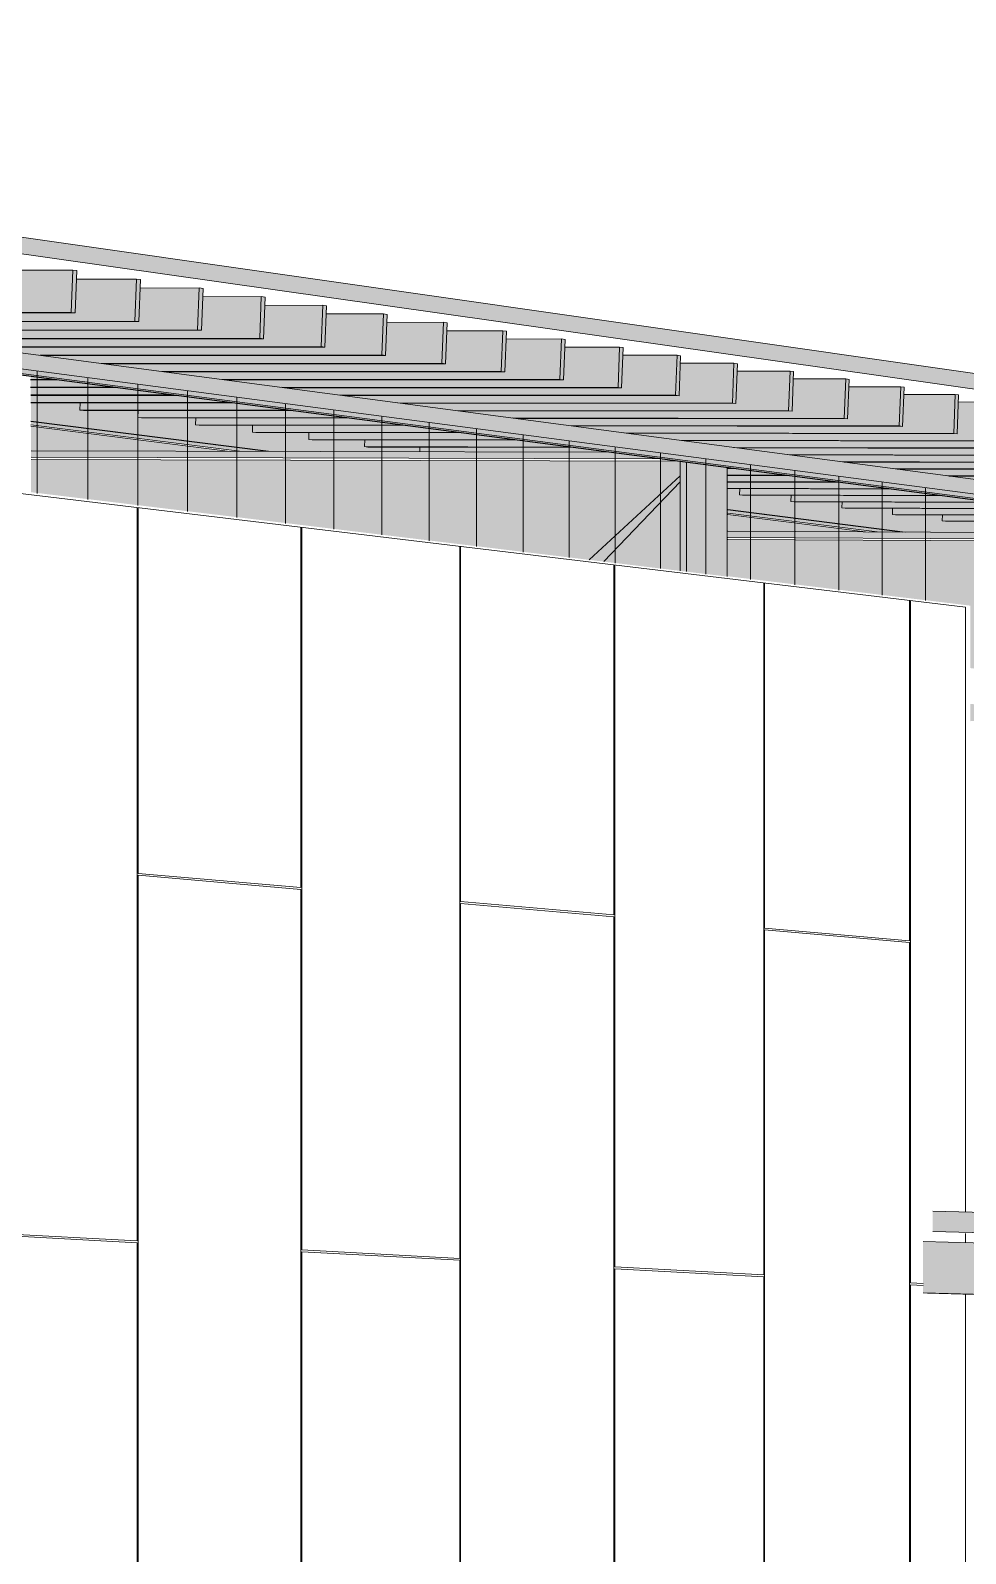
# Model space of a CAD drawing. Header units: inches. Extents: x 31213 to 31218, y -65 to 66.
# Drawn here: x 31213.957 to 31214.0127, y 66.0172 to 66.108 of the extents above; entities that cross this region are included whole.
import ezdxf

# ---------------------------------------------------------------- set-up
doc = ezdxf.new("R2010")
doc.units = ezdxf.units.IN
doc.header["$MEASUREMENT"] = 0
for name, color, linetype, lineweight in [('A-GLAZ-CURT', 52, 'Continuous', 9), ('A-GLAZ-CWMG', 51, 'Continuous', 9), ('A-ROOF', 132, 'Continuous', 13), ('A-WALL-PATT', 111, 'Continuous', 13), ('L-SITE-WALL', 31, 'Continuous', 13), ('S-BEAM', 12, 'Continuous', 9), ('S-COLS', 52, 'Continuous', 9)]:
    doc.layers.add(name, color=color, linetype=linetype, lineweight=lineweight)

# ---------------------------------------------------------------- blocks, each defined once
blk = doc.blocks.new('FP_1-Looking North East')
at = {"layer": 'A-WALL-PATT', "lineweight": 9}
for p, q in [((31213.963364, 66.05765), (31213.963364, 66.079553)), ((31213.963415, 66.057759), (31213.963415, 66.079547)), ((31213.973113, 66.056912), (31213.973113, 66.07838)), ((31213.973162, 66.056796), (31213.973162, 66.078374)), ((31213.982578, 66.055975), (31213.982578, 66.077242)), ((31213.982626, 66.056081), (31213.982626, 66.077236)), ((31213.991772, 66.055283), (31213.991772, 66.076136)), ((31213.991819, 66.05517), (31213.991819, 66.07613)), ((31214.000706, 66.054395), (31214.000706, 66.075061)), ((31214.000752, 66.054498), (31214.000752, 66.075056)), ((31214.009392, 66.053744), (31214.009392, 66.074016)), ((31214.009436, 66.053634), (31214.009436, 66.074011)), ((31213.963364, 66.035861), (31213.963364, 66.05765)), ((31213.963415, 66.057759), (31213.973113, 66.056912)), ((31213.963415, 66.057646), (31213.973113, 66.0568)), ((31213.963415, 66.013958), (31213.963415, 66.057646)), ((31213.973113, 66.013753), (31213.973113, 66.0568)), ((31213.973162, 66.03533), (31213.973162, 66.056796)), ((31213.982626, 66.056081), (31213.991772, 66.055283)), ((31213.982578, 66.034819), (31213.982578, 66.055975)), ((31213.991772, 66.055174), (31213.982626, 66.055971)), ((31213.982626, 66.013552), (31213.982626, 66.055971)), ((31213.991772, 66.013359), (31213.991772, 66.055174)), ((31213.991819, 66.034318), (31213.991819, 66.05517)), ((31214.000706, 66.033836), (31214.000706, 66.054395)), ((31214.000752, 66.054498), (31214.009392, 66.053744)), ((31214.000752, 66.054391), (31214.009392, 66.053638)), ((31214.000752, 66.01317), (31214.000752, 66.054391)), ((31214.009392, 66.012987), (31214.009392, 66.053638)), ((31214.009436, 66.033363), (31214.009436, 66.053634)), ((31213.963364, 66.035861), (31213.953373, 66.036403)), ((31213.953373, 66.036288), (31213.963364, 66.035748)), ((31213.963364, 65.992056), (31213.963364, 66.035748)), ((31213.982578, 66.034819), (31213.973162, 66.03533)), ((31213.973162, 66.035218), (31213.982578, 66.034709)), ((31213.973162, 65.992174), (31213.973162, 66.035218)), ((31213.982578, 65.992287), (31213.982578, 66.034709)), ((31214.000706, 66.033836), (31213.991819, 66.034318)), ((31213.991819, 66.03421), (31214.000706, 66.033729)), ((31213.991819, 65.992398), (31213.991819, 66.03421)), ((31214.000706, 65.992505), (31214.000706, 66.033729)), ((31214.01019, 66.033322), (31214.009436, 66.033363)), ((31214.009436, 66.033257), (31214.01019, 66.033217)), ((31214.009436, 65.992609), (31214.009436, 66.033257))]:
    blk.add_line(p, q, dxfattribs=at)
blk = doc.blocks.new('FP_15-Looking North East')
at = {"layer": 'A-WALL-PATT', "lineweight": 9}
for p, q in [((31213.957407, 66.080392), (31213.957407, 66.087692)), ((31213.960419, 66.080029), (31213.960419, 66.087296)), ((31213.963405, 66.079669), (31213.963405, 66.086904)), ((31213.966363, 66.079322), (31213.966363, 66.086515)), ((31213.969295, 66.07896), (31213.969295, 66.08613)), ((31213.972201, 66.07861), (31213.972201, 66.085748)), ((31213.975082, 66.078263), (31213.975082, 66.085369)), ((31213.977937, 66.077919), (31213.977937, 66.084994)), ((31213.980767, 66.077578), (31213.980767, 66.084622)), ((31213.983573, 66.07724), (31213.983573, 66.084254)), ((31213.986354, 66.076905), (31213.986354, 66.083888)), ((31213.989111, 66.076573), (31213.989111, 66.083526)), ((31213.991844, 66.076243), (31213.991844, 66.083167)), ((31213.994554, 66.075917), (31213.994554, 66.08281)), ((31213.997241, 66.075593), (31213.997241, 66.082457)), ((31213.999905, 66.075272), (31213.999905, 66.082107)), ((31214.002547, 66.074954), (31214.002547, 66.08176)), ((31214.005166, 66.074638), (31214.005166, 66.081416)), ((31214.007764, 66.074326), (31214.007764, 66.081075)), ((31214.010339, 66.074015), (31214.010339, 66.080736))]:
    blk.add_line(p, q, dxfattribs=at)

msp = doc.modelspace()

# ---------------------------------------------------------------- hatches: boundary and pattern name
at = {"layer": 'A-GLAZ-CWMG'}
for points in [[(31214.207842, 66.054561), (31214.207842, 66.054779), (31213.856348, 66.100993), (31213.856327, 66.101921), (31213.856208, 66.101937), (31213.856208, 66.10058), (31214.206778, 66.0547)], [(31214.208285, 66.054725), (31214.208285, 66.055321), (31213.856368, 66.10207), (31213.856368, 66.100969), (31214.206777, 66.054923)], [(31214.207904, 66.054549), (31214.207904, 66.054602), (31213.856208, 66.100671), (31213.856208, 66.100574), (31214.206778, 66.054697)]]:
    msp.add_hatch(color=256, dxfattribs=at).paths.add_polyline_path(points, flags=0)
at = {"layer": 'A-ROOF'}
for points in [[(31214.220358, 66.05728), (31214.220358, 66.057887), (31213.870455, 66.107976), (31213.870455, 66.106843), (31214.206748, 66.059208)], [(31214.02905, 66.035953), (31214.02905, 66.037177), (31214.010765, 66.037644), (31214.010765, 66.036431), (31214.02846, 66.035968)]]:
    msp.add_hatch(color=256, dxfattribs=at).paths.add_polyline_path(points, flags=0)
at = {"layer": 'S-BEAM'}
h = msp.add_hatch(color=256, dxfattribs=at)
h.paths.add_polyline_path([(31214.174514, 66.057834), (31214.174513, 66.057986), (31214.17291, 66.058019), (31214.17291, 66.058193), (31214.171296, 66.058227), (31214.171296, 66.058402), (31214.169671, 66.058435), (31214.169671, 66.058612), (31214.168729, 66.058625), (31214.168729, 66.057913), (31214.174513, 66.057834)], flags=0)
h.paths.add_polyline_path([(31214.154501, 66.06044), (31214.154499, 66.060574), (31214.15275, 66.060608), (31214.15275, 66.0608), (31214.150989, 66.060834), (31214.150989, 66.061028), (31214.149214, 66.061062), (31214.149214, 66.061257), (31214.147426, 66.061292), (31214.147426, 66.061488), (31214.147095, 66.061492), (31214.147095, 66.060591), (31214.147599, 66.060527), (31214.154499, 66.06044)], flags=0)
h.paths.add_polyline_path([(31214.132627, 66.063294), (31214.132622, 66.063403), (31214.130707, 66.063439), (31214.130707, 66.063651), (31214.128777, 66.063687), (31214.128777, 66.063901), (31214.126832, 66.063936), (31214.126832, 66.064152), (31214.124871, 66.064188), (31214.124871, 66.064406), (31214.123305, 66.064423), (31214.123305, 66.063608), (31214.125122, 66.063378), (31214.132622, 66.063294)], flags=0)
h.paths.add_polyline_path([(31214.108618, 66.066431), (31214.108612, 66.06651), (31214.106505, 66.066547), (31214.106504, 66.066783), (31214.10438, 66.066819), (31214.10438, 66.067058), (31214.102238, 66.067094), (31214.102238, 66.067335), (31214.100079, 66.067372), (31214.100079, 66.067615), (31214.097901, 66.067651), (31214.097901, 66.067897), (31214.097021, 66.067883), (31214.097021, 66.066942), (31214.100422, 66.066511), (31214.108612, 66.066431)], flags=0)
h.paths.add_polyline_path([(31214.082146, 66.069896), (31214.082137, 66.069938), (31214.079808, 66.069975), (31214.079808, 66.07024), (31214.077459, 66.070278), (31214.077459, 66.070544), (31214.075089, 66.070589), (31214.075089, 66.070851), (31214.072699, 66.070888), (31214.072699, 66.071161), (31214.070288, 66.0712), (31214.070288, 66.071473), (31214.067856, 66.07152), (31214.067855, 66.071788), (31214.06783, 66.071788), (31214.067855, 66.070642), (31214.073154, 66.06997), (31214.082137, 66.069896)], flags=0)
h.paths.add_polyline_path([(31214.050317, 66.073762), (31214.050212, 66.073775), (31214.050212, 66.074074), (31214.0476, 66.07411), (31214.0476, 66.074413), (31214.044964, 66.074449), (31214.044964, 66.074755), (31214.042304, 66.074791), (31214.042304, 66.075099), (31214.039619, 66.075135), (31214.039619, 66.075447), (31214.03691, 66.075483), (31214.03691, 66.075799), (31214.03522, 66.075808), (31214.03522, 66.074782), (31214.042893, 66.073809), (31214.050212, 66.073762)], flags=0)
h.paths.add_polyline_path([(31214.017218, 66.078059), (31214.017216, 66.078353), (31214.014295, 66.078387), (31214.014295, 66.078732), (31214.011345, 66.078766), (31214.011345, 66.079114), (31214.008367, 66.079148), (31214.008367, 66.079501), (31214.005359, 66.079535), (31214.005359, 66.079891), (31214.002322, 66.079925), (31214.002322, 66.080285), (31213.999255, 66.080318), (31213.999255, 66.080683), (31213.998553, 66.080685), (31213.998553, 66.079433), (31214.00912, 66.078093), (31214.017216, 66.078059)], flags=0)
h.paths.add_polyline_path([(31213.980205, 66.082889), (31213.9802, 66.083156), (31213.976911, 66.083188), (31213.976911, 66.083583), (31213.973588, 66.083614), (31213.973588, 66.084015), (31213.97023, 66.084046), (31213.97023, 66.084451), (31213.966838, 66.084481), (31213.966838, 66.084891), (31213.963411, 66.084921), (31213.963411, 66.085337), (31213.959947, 66.085366), (31213.959947, 66.085787), (31213.957023, 66.08576), (31213.957023, 66.084702), (31213.971184, 66.082905), (31213.9802, 66.082889)], flags=0)
h.paths.add_polyline_path([(31213.928266, 66.08835), (31213.938389, 66.088373), (31213.93838, 66.088589), (31213.934649, 66.088615), (31213.934649, 66.089074), (31213.930877, 66.089099), (31213.930877, 66.089564), (31213.927063, 66.089589), (31213.927063, 66.09006), (31213.923207, 66.090084), (31213.923207, 66.090562), (31213.919309, 66.090584), (31213.919309, 66.091069), (31213.915613, 66.091059), (31213.915367, 66.091091), (31213.915367, 66.091581), (31213.91163, 66.09157), (31213.91138, 66.091602), (31213.91138, 66.0921), (31213.909592, 66.092089), (31213.909592, 66.090718), (31213.928116, 66.088369)], flags=0)
h.paths.add_polyline_path([(31213.879315, 66.094559), (31213.89077, 66.094612), (31213.890757, 66.094784), (31213.88664, 66.094779), (31213.886488, 66.094799), (31213.886488, 66.095339), (31213.882261, 66.095342), (31213.882169, 66.095353), (31213.882169, 66.095902), (31213.877882, 66.095904), (31213.8778, 66.095914), (31213.8778, 66.09647), (31213.873503, 66.096466), (31213.873379, 66.096482), (31213.873379, 66.097046), (31213.869124, 66.097029), (31213.868905, 66.097057), (31213.868905, 66.097629), (31213.864661, 66.097602), (31213.864378, 66.097638), (31213.864378, 66.098219), (31213.860082, 66.09819), (31213.859796, 66.098226), (31213.859796, 66.098816), (31213.856224, 66.098785), (31213.856224, 66.097488), (31213.878417, 66.094673)], flags=0)
h = msp.add_hatch(color=256, dxfattribs=at)
h.paths.add_polyline_path([(31214.147476, 66.060528), (31214.147093, 66.060576), (31214.147093, 66.060533)], flags=0)
h.paths.add_polyline_path([(31214.124995, 66.063379), (31214.123304, 66.063593), (31214.123304, 66.063443), (31214.123692, 66.063394), (31214.124441, 66.063385)], flags=0)
h.paths.add_polyline_path([(31214.100291, 66.066512), (31214.09702, 66.066927), (31214.09702, 66.066768), (31214.09894, 66.066525), (31214.099765, 66.066517)], flags=0)
h.paths.add_polyline_path([(31214.073017, 66.069971), (31214.067829, 66.070629), (31214.067829, 66.070462), (31214.071616, 66.069982)], flags=0)
h.paths.add_polyline_path([(31214.042752, 66.073809), (31214.035219, 66.074765), (31214.035219, 66.074588), (31214.041296, 66.073819), (31214.042312, 66.073812)], flags=0)
h.paths.add_polyline_path([(31214.008973, 66.078093), (31213.998552, 66.079415), (31213.998552, 66.079227), (31214.00746, 66.0781), (31214.008596, 66.078095)], flags=0)
h.paths.add_polyline_path([(31213.971031, 66.082905), (31213.957022, 66.084682), (31213.957022, 66.084481), (31213.969457, 66.082908), (31213.970738, 66.082906)], flags=0)
h.paths.add_polyline_path([(31213.926467, 66.088347), (31213.927939, 66.08837), (31213.909592, 66.090697), (31213.909592, 66.090482), (31213.926063, 66.088398)], flags=0)
h.paths.add_polyline_path([(31213.877441, 66.09455), (31213.879111, 66.094563), (31213.856224, 66.097465), (31213.856224, 66.097234), (31213.873502, 66.095048)], flags=0)
h = msp.add_hatch(color=256, dxfattribs=at)
h.paths.add_polyline_path([(31214.098394, 66.066537), (31214.097047, 66.066707), (31214.097047, 66.06655), (31214.097093, 66.06655)], flags=0)
h.paths.add_polyline_path([(31214.071047, 66.069994), (31214.067855, 66.070397), (31214.067855, 66.07002), (31214.070766, 66.069996)], flags=0)
h.paths.add_polyline_path([(31214.040703, 66.07383), (31214.035243, 66.07452), (31214.035243, 66.073864), (31214.040059, 66.073834)], flags=0)
h.paths.add_polyline_path([(31214.00684, 66.07811), (31213.998574, 66.079155), (31213.998574, 66.078146), (31214.004975, 66.078118)], flags=0)
h.paths.add_polyline_path([(31213.968808, 66.082918), (31213.957041, 66.084406), (31213.957041, 66.082939), (31213.961137, 66.082932)], flags=0)
h.paths.add_polyline_path([(31213.910819, 66.088339), (31213.925622, 66.088377), (31213.909606, 66.090402), (31213.909606, 66.088489), (31213.910562, 66.088371)], flags=0)
h.paths.add_polyline_path([(31213.861145, 66.094486), (31213.876727, 66.094558), (31213.856233, 66.097149), (31213.856233, 66.095094), (31213.859609, 66.094676)], flags=0)
for points in [[(31213.9387, 66.091136), (31213.959434, 66.091179), (31213.959528, 66.093699), (31213.955924, 66.093687), (31213.955849, 66.091673), (31213.935242, 66.091599), (31213.935482, 66.091566)], [(31213.95967, 66.091147), (31213.959765, 66.093666), (31213.959528, 66.093699), (31213.959434, 66.091179)], [(31213.94256, 66.090624), (31213.963219, 66.090661), (31213.963313, 66.093166), (31213.95975, 66.093155), (31213.959675, 66.091149), (31213.939094, 66.091087), (31213.939332, 66.091055)], [(31213.946377, 66.090117), (31213.966961, 66.090148), (31213.967055, 66.092639), (31213.963532, 66.092629), (31213.963457, 66.090631), (31213.942905, 66.090581), (31213.943564, 66.090492)], [(31213.963453, 66.090628), (31213.963547, 66.093133), (31213.963313, 66.093166), (31213.963219, 66.090661)], [(31213.967192, 66.090116), (31213.967286, 66.092606), (31213.967055, 66.092639), (31213.966961, 66.090148)], [(31213.950152, 66.089615), (31213.970661, 66.089641), (31213.970754, 66.092118), (31213.967272, 66.092109), (31213.967197, 66.090118), (31213.946673, 66.09008), (31213.946905, 66.090049)], [(31213.953885, 66.089119), (31213.974319, 66.089139), (31213.974413, 66.091603), (31213.970969, 66.091595), (31213.970894, 66.089611), (31213.950399, 66.089585), (31213.952326, 66.089327)], [(31213.970889, 66.089609), (31213.970983, 66.092086), (31213.970754, 66.092118), (31213.970661, 66.089641)], [(31213.974545, 66.089108), (31213.974639, 66.091571), (31213.974413, 66.091603), (31213.974319, 66.089139)], [(31213.957576, 66.088629), (31213.977937, 66.088643), (31213.97803, 66.091093), (31213.974625, 66.091086), (31213.97455, 66.08911), (31213.954313, 66.089065), (31213.956707, 66.088745)], [(31213.961228, 66.088144), (31213.981515, 66.088153), (31213.981608, 66.090589), (31213.97824, 66.090583), (31213.978165, 66.088615), (31213.957956, 66.088581), (31213.961088, 66.088162)], [(31213.978161, 66.088613), (31213.978254, 66.091062), (31213.97803, 66.091093), (31213.977937, 66.088643)], [(31213.981736, 66.088123), (31213.981829, 66.090558), (31213.981608, 66.090589), (31213.981515, 66.088153)], [(31213.964839, 66.087664), (31213.985054, 66.087668), (31213.985146, 66.090091), (31213.981815, 66.090086), (31213.981741, 66.088125), (31213.96156, 66.088102)], [(31213.985272, 66.087638), (31213.985364, 66.09006), (31213.985146, 66.090091), (31213.985054, 66.087668)], [(31213.968412, 66.087189), (31213.988553, 66.087188), (31213.988645, 66.089598), (31213.985351, 66.089594), (31213.985277, 66.08764), (31213.965125, 66.087628)], [(31213.992015, 66.086714), (31213.992107, 66.08911), (31213.988848, 66.089107), (31213.988774, 66.087161), (31213.968652, 66.08716), (31213.971946, 66.08672), (31213.990798, 66.086714)], [(31213.98877, 66.087159), (31213.988862, 66.089567), (31213.988645, 66.089598), (31213.988553, 66.087188)], [(31213.992229, 66.086685), (31213.992321, 66.08908), (31213.992107, 66.08911), (31213.992015, 66.086714)], [(31213.995439, 66.086245), (31213.99553, 66.088628), (31213.992308, 66.088626), (31213.992234, 66.086687), (31213.972192, 66.08669), (31213.975442, 66.086255), (31213.994227, 66.086245)], [(31213.998827, 66.085781), (31213.998917, 66.088151), (31213.995729, 66.088149), (31213.995656, 66.086218), (31213.975723, 66.086221), (31213.978901, 66.085796), (31213.996126, 66.085783)], [(31213.995651, 66.086216), (31213.995742, 66.088598), (31213.99553, 66.088628), (31213.995439, 66.086245)], [(31213.999036, 66.085752), (31213.999127, 66.088121), (31213.998917, 66.088151), (31213.998827, 66.085781)], [(31213.957006, 66.08719), (31213.958418, 66.08719), (31213.957006, 66.087376)], [(31213.961987, 66.086723), (31213.958645, 66.087163), (31213.95701, 66.087162), (31213.95701, 66.086724), (31213.961101, 66.086723)], [(31214.002178, 66.085321), (31214.002268, 66.087679), (31213.999114, 66.087678), (31213.999041, 66.085754), (31213.979215, 66.085757), (31213.982323, 66.085341), (31213.999131, 66.085324)], [(31214.005493, 66.084867), (31214.005583, 66.087212), (31214.002463, 66.087212), (31214.00239, 66.085295), (31213.98267, 66.085298), (31213.985709, 66.084892), (31214.00248, 66.084871)], [(31214.002385, 66.085293), (31214.002475, 66.08765), (31214.002268, 66.087679), (31214.002178, 66.085321)], [(31214.005698, 66.084839), (31214.005788, 66.087183), (31214.005583, 66.087212), (31214.005493, 66.084867)], [(31213.965518, 66.086261), (31213.962211, 66.086696), (31213.957014, 66.086692), (31213.957014, 66.086265), (31213.961105, 66.086263)], [(31213.969011, 66.085804), (31213.96574, 66.086234), (31213.957018, 66.086223), (31213.957018, 66.085813), (31213.961109, 66.08581)], [(31214.008773, 66.084417), (31214.008863, 66.08675), (31214.005776, 66.086751), (31214.005703, 66.084841), (31213.986088, 66.084843), (31213.98906, 66.084446), (31214.005793, 66.084422)], [(31214.012019, 66.083973), (31214.012109, 66.086293), (31214.009054, 66.086294), (31214.008981, 66.084391), (31213.98947, 66.084394), (31213.992376, 66.084006), (31214.010828, 66.083975)], [(31214.008976, 66.08439), (31214.009066, 66.086721), (31214.008863, 66.08675), (31214.008773, 66.084417)], [(31214.01222, 66.083945), (31214.012309, 66.086265), (31214.012109, 66.086293), (31214.012019, 66.083973)], [(31213.972468, 66.085351), (31213.969231, 66.085777), (31213.959958, 66.085759), (31213.959943, 66.085364), (31213.969868, 66.085354)], [(31213.975889, 66.084904), (31213.972686, 66.085325), (31213.963422, 66.085329), (31213.963406, 66.084919), (31213.969872, 66.084911)], [(31214.015231, 66.083532), (31214.01532, 66.085841), (31214.012298, 66.085843), (31214.012224, 66.083947), (31213.992817, 66.083949), (31213.995657, 66.08357), (31214.014044, 66.083535)], [(31214.018409, 66.083097), (31214.018498, 66.085393), (31214.015507, 66.085396), (31214.015434, 66.083507), (31213.995924, 66.083537), (31213.998904, 66.083139), (31214.017227, 66.083099)], [(31213.979273, 66.084461), (31213.976104, 66.084878), (31213.966849, 66.084874), (31213.966834, 66.084479), (31213.978631, 66.084462)], [(31213.982623, 66.084022), (31213.979487, 66.084435), (31213.97024, 66.084425), (31213.970226, 66.084044), (31213.978635, 66.084029)], [(31214.021554, 66.082666), (31214.021643, 66.08495), (31214.018683, 66.084953), (31214.01861, 66.083072), (31213.999202, 66.083101), (31214.002118, 66.082712), (31214.020376, 66.082669)], [(31214.024667, 66.082239), (31214.024755, 66.084512), (31214.021826, 66.084516), (31214.021753, 66.082641), (31214.002447, 66.08267), (31214.0053, 66.082289), (31214.023493, 66.082242)], [(31213.985938, 66.083589), (31213.982834, 66.083997), (31213.973598, 66.084013), (31213.973583, 66.083612), (31213.983017, 66.083594)], [(31213.989219, 66.083159), (31213.986147, 66.083564), (31213.976921, 66.083581), (31213.976906, 66.083186), (31213.987399, 66.083163)], [(31214.027748, 66.081817), (31214.027836, 66.084078), (31214.024937, 66.084082), (31214.024864, 66.082214), (31214.005659, 66.082243), (31214.008449, 66.081871), (31214.026578, 66.08182)], [(31214.030797, 66.081399), (31214.030885, 66.083648), (31214.028015, 66.083653), (31214.027943, 66.081792), (31214.008837, 66.081821), (31214.011566, 66.081457), (31214.029632, 66.081403)], [(31213.994544, 66.082456), (31213.991491, 66.082857), (31213.957036, 66.082936), (31213.957036, 66.08255), (31213.991771, 66.082463)], [(31213.991164, 66.076331), (31213.995724, 66.081084), (31213.995724, 66.082301), (31213.995679, 66.082307), (31213.957037, 66.082407), (31213.957037, 66.080466), (31213.987395, 66.076788)], [(31213.991501, 66.082861), (31213.989426, 66.083134), (31213.98021, 66.083154), (31213.9802, 66.082887), (31213.987403, 66.082871)], [(31214.033815, 66.080985), (31214.033903, 66.083223), (31214.031062, 66.083229), (31214.03099, 66.081375), (31214.011983, 66.081403), (31214.014651, 66.081047), (31214.031199, 66.080994)], [(31213.998863, 66.081897), (31213.998532, 66.081941), (31213.998532, 66.081898)], [(31214.002013, 66.081485), (31213.999064, 66.081873), (31213.998537, 66.081875), (31213.998537, 66.081496), (31214.00055, 66.08149)], [(31214.005131, 66.081077), (31214.002212, 66.081461), (31213.998541, 66.081472), (31213.998541, 66.081098), (31214.004932, 66.081078)], [(31214.008219, 66.080673), (31214.005328, 66.081054), (31213.998545, 66.081075), (31213.998545, 66.080706), (31214.004937, 66.080684)], [(31214.011275, 66.080273), (31214.008414, 66.08065), (31213.999265, 66.080681), (31213.999251, 66.080317), (31214.004941, 66.080296)], [(31214.014302, 66.079877), (31214.011469, 66.08025), (31214.002331, 66.080283), (31214.002318, 66.079923), (31214.013702, 66.07988)], [(31214.017299, 66.079485), (31214.014493, 66.079854), (31214.005368, 66.079889), (31214.005354, 66.079533), (31214.013706, 66.079499)], [(31214.020266, 66.079097), (31214.017488, 66.079462), (31214.008375, 66.079499), (31214.008362, 66.079147), (31214.018089, 66.079106)], [(31214.023205, 66.078712), (31214.020454, 66.079074), (31214.011354, 66.079112), (31214.01134, 66.078764), (31214.022471, 66.078715)], [(31214.031546, 66.077614), (31214.028617, 66.078), (31213.998564, 66.078142), (31213.998564, 66.077777), (31214.031226, 66.077616)], [(31214.028338, 66.032262), (31214.028458, 66.035349), (31214.01019, 66.035833), (31214.01019, 66.032772), (31214.026536, 66.032313)]]:
    msp.add_hatch(color=256, dxfattribs=at).paths.add_polyline_path(points, flags=0)
h = msp.add_hatch(color=256, dxfattribs=at)
h.paths.add_polyline_path([(31214.013013, 66.066826), (31214.019149, 66.067175), (31214.013013, 66.06786), (31214.013013, 66.066987)], flags=0)
h.paths.add_polyline_path([(31214.025025, 66.068607), (31214.032678, 66.076416), (31214.032678, 66.077466), (31214.032552, 66.077483), (31213.998565, 66.077652), (31213.998565, 66.075459), (31214.013013, 66.073709), (31214.013013, 66.069988), (31214.022471, 66.0689)], flags=0)
at = {"layer": 'S-COLS'}
for points in [[(31213.996085, 66.075734), (31213.996085, 66.082253), (31213.995722, 66.082301), (31213.995722, 66.075778)], [(31213.998516, 66.075442), (31213.998516, 66.081935), (31213.996085, 66.082253), (31213.996085, 66.075734), (31213.996148, 66.075727)], [(31213.995724, 66.075779), (31213.995724, 66.08145), (31213.990292, 66.076437)]]:
    msp.add_hatch(color=256, dxfattribs=at).paths.add_polyline_path(points, flags=0)

# ---------------------------------------------------------------- linework, layer by layer
at = {"layer": 'A-GLAZ-CWMG'}
for p, q in [((31214.208285, 66.055321), (31213.856368, 66.10207)), ((31214.207904, 66.054602), (31213.856208, 66.100671)), ((31214.207904, 66.054549), (31213.856208, 66.100574)), ((31214.207828, 66.054547), (31213.856208, 66.100552)), ((31214.208258, 66.054724), (31213.856327, 66.100967)), ((31214.208285, 66.054725), (31213.856368, 66.100969))]:
    msp.add_line(p, q, dxfattribs=at)
at = {"layer": 'A-ROOF'}
for p, q in [((31213.870455, 66.107976), (31214.220358, 66.057887)), ((31214.220358, 66.05728), (31213.870455, 66.106843)), ((31214.02905, 66.037177), (31214.010765, 66.037644)), ((31214.010765, 66.036431), (31214.02905, 66.035953))]:
    msp.add_line(p, q, dxfattribs=at)
at = {"layer": 'L-SITE-WALL'}
for p, q in [((31214.012724, 66.073616), (31213.844778, 66.093817)), ((31214.012724, 66.037595), (31214.012724, 66.073616)), ((31214.012724, 66.035767), (31214.012724, 66.036315)), ((31214.012724, 65.972276), (31214.012724, 66.032695))]:
    msp.add_line(p, q, dxfattribs=at)
at = {"layer": 'S-BEAM'}
for p, q in [((31213.955924, 66.093687), (31213.959528, 66.093699)), ((31213.959528, 66.093699), (31213.959434, 66.091179)), ((31213.959765, 66.093666), (31213.959528, 66.093699)), ((31213.95967, 66.091147), (31213.959765, 66.093666)), ((31213.95975, 66.093155), (31213.963313, 66.093166)), ((31213.963313, 66.093166), (31213.963219, 66.090661)), ((31213.963547, 66.093133), (31213.963313, 66.093166)), ((31213.963453, 66.090628), (31213.963547, 66.093133)), ((31213.963532, 66.092629), (31213.967055, 66.092639)), ((31213.967055, 66.092639), (31213.966961, 66.090148)), ((31213.967286, 66.092606), (31213.967055, 66.092639)), ((31213.967192, 66.090116), (31213.967286, 66.092606)), ((31213.967272, 66.092109), (31213.970754, 66.092118)), ((31213.970754, 66.092118), (31213.970661, 66.089641)), ((31213.970983, 66.092086), (31213.970754, 66.092118)), ((31213.970889, 66.089609), (31213.970983, 66.092086)), ((31213.970969, 66.091595), (31213.974413, 66.091603)), ((31213.974413, 66.091603), (31213.974319, 66.089139)), ((31213.974639, 66.091571), (31213.974413, 66.091603)), ((31213.974545, 66.089108), (31213.974639, 66.091571)), ((31213.9387, 66.091136), (31213.959434, 66.091179)), ((31213.938941, 66.091104), (31213.95967, 66.091147)), ((31213.94256, 66.090624), (31213.963219, 66.090661)), ((31213.942799, 66.090592), (31213.963453, 66.090628)), ((31213.959434, 66.091179), (31213.95967, 66.091147)), ((31213.963219, 66.090661), (31213.963453, 66.090628)), ((31213.974625, 66.091086), (31213.97803, 66.091093)), ((31213.97803, 66.091093), (31213.977937, 66.088643)), ((31213.978254, 66.091062), (31213.97803, 66.091093)), ((31213.978161, 66.088613), (31213.978254, 66.091062)), ((31213.97824, 66.090583), (31213.981608, 66.090589)), ((31213.981608, 66.090589), (31213.981515, 66.088153)), ((31213.981829, 66.090558), (31213.981608, 66.090589)), ((31213.981736, 66.088123), (31213.981829, 66.090558)), ((31213.946377, 66.090117), (31213.966961, 66.090148)), ((31213.946613, 66.090085), (31213.967192, 66.090116)), ((31213.950152, 66.089615), (31213.970661, 66.089641)), ((31213.966961, 66.090148), (31213.967192, 66.090116)), ((31213.970661, 66.089641), (31213.970889, 66.089609)), ((31213.981815, 66.090086), (31213.985146, 66.090091)), ((31213.985146, 66.090091), (31213.985054, 66.087668)), ((31213.985364, 66.09006), (31213.985146, 66.090091)), ((31213.985272, 66.087638), (31213.985364, 66.09006)), ((31213.950385, 66.089584), (31213.970889, 66.089609)), ((31213.953885, 66.089119), (31213.974319, 66.089139)), ((31213.954115, 66.089089), (31213.974545, 66.089108)), ((31213.974319, 66.089139), (31213.974545, 66.089108)), ((31213.985351, 66.089594), (31213.988645, 66.089598)), ((31213.988645, 66.089598), (31213.988553, 66.087188)), ((31213.988862, 66.089567), (31213.988645, 66.089598)), ((31213.98877, 66.087159), (31213.988862, 66.089567)), ((31213.988848, 66.089107), (31213.992107, 66.08911)), ((31213.992107, 66.08911), (31213.992015, 66.086714)), ((31213.992321, 66.08908), (31213.992107, 66.08911)), ((31213.992229, 66.086685), (31213.992321, 66.08908)), ((31213.957576, 66.088629), (31213.977937, 66.088643)), ((31213.957805, 66.088598), (31213.978161, 66.088613)), ((31213.961228, 66.088144), (31213.981515, 66.088153)), ((31213.961453, 66.088114), (31213.981736, 66.088123)), ((31213.977937, 66.088643), (31213.978161, 66.088613)), ((31213.981515, 66.088153), (31213.981736, 66.088123)), ((31213.992308, 66.088626), (31213.99553, 66.088628)), ((31213.99553, 66.088628), (31213.995439, 66.086245)), ((31213.995742, 66.088598), (31213.99553, 66.088628)), ((31213.995651, 66.086216), (31213.995742, 66.088598)), ((31213.995729, 66.088149), (31213.998917, 66.088151)), ((31213.998917, 66.088151), (31213.998827, 66.085781)), ((31213.999127, 66.088121), (31213.998917, 66.088151)), ((31213.999036, 66.085752), (31213.999127, 66.088121)), ((31213.957006, 66.08719), (31213.958418, 66.08719)), ((31213.957006, 66.087161), (31213.958641, 66.087161)), ((31213.964839, 66.087664), (31213.985054, 66.087668)), ((31213.965063, 66.087634), (31213.985272, 66.087638)), ((31213.968412, 66.087189), (31213.988553, 66.087188)), ((31213.968633, 66.08716), (31213.98877, 66.087159)), ((31213.985054, 66.087668), (31213.985272, 66.087638)), ((31213.988553, 66.087188), (31213.98877, 66.087159)), ((31213.999114, 66.087678), (31214.002268, 66.087679)), ((31214.002268, 66.087679), (31214.002178, 66.085321)), ((31214.002475, 66.08765), (31214.002268, 66.087679)), ((31214.002385, 66.085293), (31214.002475, 66.08765)), ((31214.002463, 66.087212), (31214.005583, 66.087212)), ((31214.005583, 66.087212), (31214.005493, 66.084867)), ((31214.005788, 66.087183), (31214.005583, 66.087212)), ((31214.005698, 66.084839), (31214.005788, 66.087183)), ((31213.95701, 66.086724), (31213.961987, 66.086723)), ((31213.95701, 66.086696), (31213.962207, 66.086694)), ((31213.957014, 66.086265), (31213.965518, 66.086261)), ((31213.957014, 66.086237), (31213.965736, 66.086232)), ((31213.971946, 66.08672), (31213.992015, 66.086714)), ((31213.972164, 66.086691), (31213.992229, 66.086685)), ((31213.975442, 66.086255), (31213.995439, 66.086245)), ((31213.975658, 66.086227), (31213.995651, 66.086216)), ((31213.992015, 66.086714), (31213.992229, 66.086685)), ((31213.995439, 66.086245), (31213.995651, 66.086216)), ((31214.005776, 66.086751), (31214.008863, 66.08675)), ((31214.008863, 66.08675), (31214.008773, 66.084417)), ((31214.009066, 66.086721), (31214.008863, 66.08675)), ((31214.008976, 66.08439), (31214.009066, 66.086721)), ((31214.009054, 66.086294), (31214.012109, 66.086293)), ((31214.012109, 66.086293), (31214.012019, 66.083973)), ((31214.012309, 66.086265), (31214.012109, 66.086293)), ((31214.01222, 66.083945), (31214.012309, 66.086265)), ((31213.957018, 66.085813), (31213.969011, 66.085804)), ((31213.957018, 66.085785), (31213.969227, 66.085775)), ((31213.959943, 66.085364), (31213.959959, 66.085785)), ((31213.960159, 66.085336), (31213.959943, 66.085364)), ((31213.959943, 66.085364), (31213.972468, 66.085351)), ((31213.960159, 66.085336), (31213.972682, 66.085323)), ((31213.963406, 66.084919), (31213.963422, 66.085335)), ((31213.978901, 66.085796), (31213.998827, 66.085781)), ((31213.979115, 66.085768), (31213.999036, 66.085752)), ((31213.982323, 66.085341), (31214.002178, 66.085321)), ((31213.982535, 66.085313), (31214.002385, 66.085293)), ((31213.998827, 66.085781), (31213.999036, 66.085752)), ((31214.002178, 66.085321), (31214.002385, 66.085293)), ((31214.012298, 66.085843), (31214.01532, 66.085841)), ((31213.957022, 66.084701), (31213.971183, 66.082905)), ((31213.957022, 66.084682), (31213.971031, 66.082905)), ((31213.957022, 66.084481), (31213.969457, 66.082908)), ((31213.968904, 66.082895), (31213.957023, 66.084396)), ((31213.96362, 66.084892), (31213.963406, 66.084919)), ((31213.963406, 66.084919), (31213.975889, 66.084904)), ((31213.96362, 66.084892), (31213.9761, 66.084876)), ((31213.966834, 66.084479), (31213.966849, 66.084889)), ((31213.967046, 66.084452), (31213.966834, 66.084479)), ((31213.966834, 66.084479), (31213.979273, 66.084461)), ((31213.967046, 66.084452), (31213.979483, 66.084433)), ((31213.970226, 66.084044), (31213.970241, 66.084449)), ((31213.985709, 66.084892), (31214.005493, 66.084867)), ((31213.985919, 66.084864), (31214.005698, 66.084839)), ((31213.98906, 66.084446), (31214.008773, 66.084417)), ((31213.989267, 66.084419), (31214.008976, 66.08439)), ((31214.005493, 66.084867), (31214.005698, 66.084839)), ((31214.008773, 66.084417), (31214.008976, 66.08439)), ((31213.970436, 66.084017), (31213.970226, 66.084044)), ((31213.970226, 66.084044), (31213.982623, 66.084022)), ((31213.970436, 66.084017), (31213.98283, 66.083995)), ((31213.973583, 66.083612), (31213.973598, 66.084013)), ((31213.973791, 66.083586), (31213.973583, 66.083612)), ((31213.973583, 66.083612), (31213.985938, 66.083589)), ((31213.973791, 66.083586), (31213.986143, 66.083562)), ((31213.976906, 66.083186), (31213.976921, 66.083581)), ((31213.992376, 66.084006), (31214.012019, 66.083973)), ((31213.992581, 66.083979), (31214.01222, 66.083945)), ((31213.995657, 66.08357), (31214.015231, 66.083532)), ((31213.99586, 66.083543), (31214.015429, 66.083505)), ((31214.012019, 66.083973), (31214.01222, 66.083945)), ((31213.991491, 66.082857), (31213.957036, 66.082936)), ((31213.957036, 66.08255), (31213.994544, 66.082456)), ((31213.995679, 66.082307), (31213.957037, 66.082407)), ((31213.977112, 66.083159), (31213.976906, 66.083186)), ((31213.976906, 66.083186), (31213.989219, 66.083159)), ((31213.977112, 66.083159), (31213.989422, 66.083133)), ((31213.9802, 66.082887), (31213.98021, 66.083154)), ((31213.998904, 66.083139), (31214.018409, 66.083097)), ((31213.999105, 66.083112), (31214.018605, 66.08307)), ((31214.002118, 66.082712), (31214.021554, 66.082666)), ((31214.002317, 66.082685), (31214.021749, 66.082639)), ((31213.998532, 66.081898), (31213.998863, 66.081897)), ((31213.998532, 66.081873), (31213.99906, 66.081872)), ((31213.998537, 66.081496), (31214.002013, 66.081485)), ((31213.998537, 66.081471), (31214.002208, 66.08146)), ((31214.0053, 66.082289), (31214.024667, 66.082239)), ((31214.005496, 66.082263), (31214.024859, 66.082213)), ((31214.008449, 66.081871), (31214.027748, 66.081817)), ((31214.008643, 66.081845), (31214.027938, 66.081791)), ((31213.991164, 66.076331), (31213.995724, 66.081084)), ((31213.998541, 66.081098), (31214.005131, 66.081077)), ((31213.998541, 66.081074), (31214.005324, 66.081052)), ((31213.998545, 66.080706), (31214.008219, 66.080673)), ((31213.998545, 66.080682), (31214.00841, 66.080648)), ((31213.999251, 66.080317), (31213.999265, 66.080681)), ((31214.011566, 66.081457), (31214.030797, 66.081399)), ((31214.011758, 66.081431), (31214.030986, 66.081373)), ((31213.999442, 66.080292), (31213.999251, 66.080317)), ((31213.999251, 66.080317), (31214.011275, 66.080273)), ((31213.999442, 66.080292), (31214.011465, 66.080249)), ((31214.002318, 66.079923), (31214.002331, 66.080283)), ((31214.002507, 66.079898), (31214.002318, 66.079923)), ((31214.002318, 66.079923), (31214.014302, 66.079877)), ((31214.002507, 66.079898), (31214.014489, 66.079853)), ((31214.005354, 66.079533), (31214.005368, 66.079889)), ((31213.998552, 66.079433), (31214.009119, 66.078093)), ((31213.998552, 66.079415), (31214.008973, 66.078093)), ((31213.998552, 66.079227), (31214.00746, 66.0781)), ((31214.006928, 66.078088), (31213.998553, 66.079147)), ((31214.005542, 66.079509), (31214.005354, 66.079533)), ((31214.005354, 66.079533), (31214.017299, 66.079485)), ((31214.005542, 66.079509), (31214.017484, 66.079461)), ((31214.008362, 66.079147), (31214.008375, 66.079499)), ((31214.008548, 66.079123), (31214.008362, 66.079147)), ((31214.008362, 66.079147), (31214.020266, 66.079097)), ((31214.008548, 66.079123), (31214.02045, 66.079073)), ((31214.01134, 66.078764), (31214.011354, 66.079112)), ((31214.011525, 66.078741), (31214.01134, 66.078764)), ((31214.01134, 66.078764), (31214.023205, 66.078712)), ((31214.011525, 66.078741), (31214.023387, 66.078688)), ((31214.028617, 66.078), (31213.998564, 66.078142)), ((31213.998564, 66.077777), (31214.031546, 66.077614)), ((31214.032552, 66.077483), (31213.998565, 66.077652)), ((31214.01019, 66.035833), (31214.028458, 66.035349)), ((31214.028338, 66.032262), (31214.01019, 66.032772)), ((31214.028598, 66.032248), (31214.010455, 66.032758))]:
    msp.add_line(p, q, dxfattribs=at)
at = {"layer": 'S-COLS'}
for p, q in [((31213.995722, 66.082301), (31213.995722, 66.075778)), ((31213.996085, 66.075734), (31213.996085, 66.082253)), ((31213.998516, 66.081935), (31213.998516, 66.075442)), ((31213.995724, 66.08145), (31213.990292, 66.076437))]:
    msp.add_line(p, q, dxfattribs=at)

# ---------------------------------------------------------------- block references
at = {"layer": 'A-GLAZ-CURT'}
msp.add_blockref('FP_15-Looking North East', (0, 0), dxfattribs=at)
at = {"layer": 'L-SITE-WALL', "lineweight": 9}
msp.add_blockref('FP_1-Looking North East', (0, 0), dxfattribs=at)

doc.saveas('drawing.dxf')
